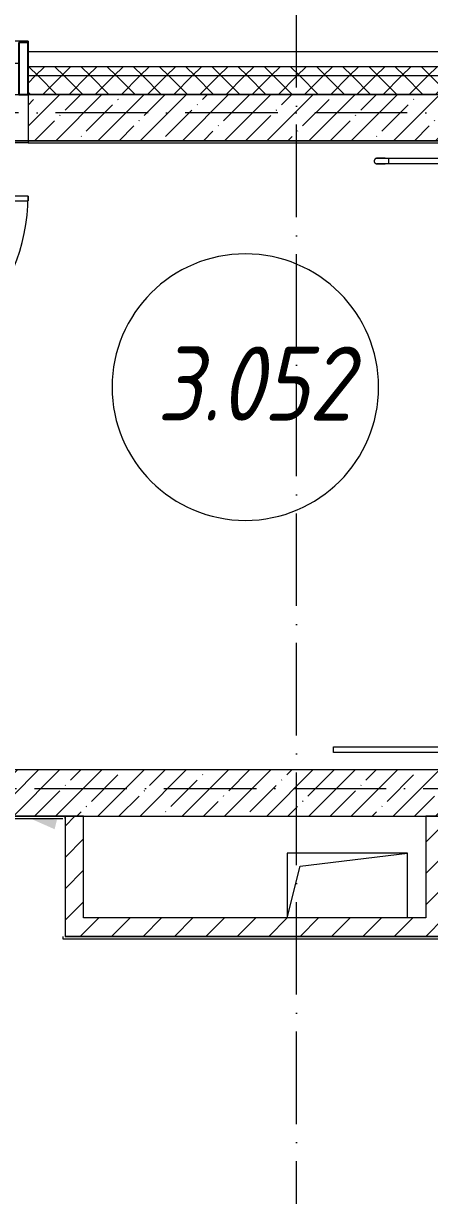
# Model space of a CAD drawing. Header units: millimetres. Extents: x -213536 to 1564669, y -45299 to 942238.
# Drawn here: x 584989 to 587183, y 468835 to 475169 of the extents above; entities that cross this region are included whole.
import ezdxf

# ---------------------------------------------------------------- set-up
doc = ezdxf.new("R2010")
doc.units = ezdxf.units.MM
doc.linetypes.add('50_200_ШТРИХ_1Т_ш5_п1_п1_', pattern=[700, 500, -100, 0, -100])
doc.linetypes.add('Штрих короткий', pattern=[300, 150, -150])
for name, color, linetype, lineweight in [('0-1', 7, 'Continuous', 5), ('0-2', 7, 'Continuous', 9), ('3) ЖБ 4м', 3, 'Continuous', 30), ('Импосты витража-1', 7, 'Continuous', 25), ('Каркас_Импост', 7, 'Continuous', 13), ('Марки помещений', 7, 'Continuous', 9), ('Обобщенные модели', 7, 'Continuous', 9), ('Общие ребра', 7, 'Continuous', 9), ('Ограждение', 7, 'Continuous', 9), ('Окна', 7, 'Continuous', 9), ('Оси-2', 7, '50_200_ШТРИХ_1Т_ш5_п1_п1_', 9), ('Открывание-1', 7, 'Continuous', 9), ('Панель', 7, 'Continuous', 13), ('Перемычка-1', 7, 'Штрих короткий', 9), ('Стены', 7, 'Continuous', 9), ('Стены-1', 7, 'Continuous', 13), ('Текстовые примечания', 7, 'Continuous', 9), ('Штриховка разреза-1', 7, 'Continuous', 9)]:
    doc.layers.add(name, color=color, linetype=linetype, lineweight=lineweight)
doc.layers.get('0-2').off()
doc.styles.add('ISOCPEUR_I_2', font='isocpeui.ttf', dxfattribs={"width": 0.85, "height": 2.3})
pattern_1 = [(45, (0, 0), (-70.71068, 70.71068), []), (135, (0, 0), (-70.71068, -70.71068), [])]
pattern_2 = [(45, (0, 0), (-84.8528, 84.8528), [])]
pattern_3 = [(45, (0, 0), (-114.04925, 114.04925), []), (45, (114.05, 0), (-114.04925, 114.04925), [201.612, -40.322, 3.353, -36.97])]

# ---------------------------------------------------------------- blocks, each defined once
blk = doc.blocks.new('Ось 3 этаж')
at = {"layer": 'Оси-2'}
for p, q in [((450092.1, 423014.8), (450092.1, 477896.8)), ((459092.1, 474685.4), (428373.3, 474685.4)), ((428373.3, 471035.4), (459092.1, 471035.4))]:
    blk.add_line(p, q, dxfattribs=at)
blk = doc.blocks.new('Дверь_СКБ_2Ст_Внутренняя_ШЕР - СОШ_Д-31__Дв_1600x2100h_ЛК_Лифтовой холл _зона безопасности МГН__EIS60-26412756-АИ2_03_План отделки стен 3-го этажа _Часть 2_')
at = {"layer": 'Каркас_Импост'}
for p, q in [((-737.5, 125), (-787.5, 125)), ((-787.5, 125), (-787.5, 45)), ((-737.5, 125), (-737.5, 100)), ((-737.5, 100), (-727.5, 100)), ((-727.5, 100), (-727.5, 45)), ((752.5, 100), (762.5, 100)), ((752.5, 100), (752.5, 45)), ((812.5, 125), (762.5, 125)), ((762.5, 125), (762.5, 100)), ((812.5, 125), (812.5, 45)), ((-727.5, 45), (-787.5, 45)), ((812.5, 45), (752.5, 45))]:
    blk.add_line(p, q, dxfattribs=at)
at = {"layer": 'Открывание-1'}
for centre, radius, start, end in [((-737.5, 125), 1000, 0, 90), ((762.5, 125), 500, 90, 180)]:
    blk.add_arc(centre, radius, start, end, dxfattribs=at)
at = {"layer": 'Панель'}
for p, q in [((-737.5, 1125), (-712.5, 1125)), ((-737.5, 1125), (-737.5, 125)), ((-712.5, 125), (-712.5, 1125)), ((762.5, 625), (737.5, 625)), ((737.5, 125), (737.5, 625)), ((762.5, 625), (762.5, 125)), ((-737.5, 125), (-712.5, 125)), ((762.5, 125), (737.5, 125))]:
    blk.add_line(p, q, dxfattribs=at)
blk = doc.blocks.new('Прямоугольный импост - Откос НВФ_50х280 мм-V172-АИ2_03_План отделки стен 3-го этажа _Часть 2_')
at = {"layer": 'Импосты витража-1'}
for p, q in [((0, 130), (-50, 130)), ((-50, 130), (-50, -150)), ((0, -150), (0, 130)), ((-50, -150), (0, -150))]:
    blk.add_line(p, q, dxfattribs=at)
blk = doc.blocks.new('Проем_Дверь_Прямоугольный - 1000х2700h_витражные проемы-V174-АИ2_03_План отделки стен 3-го этажа _Часть 2_')
at = {"layer": 'Перемычка-1'}
for p, q in [((500, 125), (-500, 125)), ((500, -125), (-500, -125))]:
    blk.add_line(p, q, dxfattribs=at)
blk = doc.blocks.new('AR_Отверстие прямоугольное _в плите_ - AR_Отверстие прямоугольное _в плите_-30552566-АИ2_03_План отделки стен 3-го этажа _Часть 2_')
at = {"layer": 'Обобщенные модели'}
for p, q in [((325, 175), (-325, 175)), ((-325, 175), (-325, -175)), ((-255, 105), (325, 175)), ((325, -175), (325, 175)), ((-325, -175), (-255, 105))]:
    blk.add_line(p, q, dxfattribs=at)
blk = doc.blocks.new('Отлив_СКБ - Отлив витража_120_НВФ-31885289-АИ2_03_План отделки стен 3-го этажа _Часть 2_')
at = {"layer": 'Окна'}
for p, q in [((0, 113), (0, 120)), ((1000, 120), (0, 120)), ((1000, 120), (1000, 113)), ((50, 2), (950, 2))]:
    blk.add_line(p, q, dxfattribs=at)
blk = doc.blocks.new('О_Общий_Элемент поручня_Площадочный_Двухуровневый_С подрезкой_ГОСТ 8732-78 - О_Общий_Элемент поручня_Площадочный_Двухуровневый_С подрезкой_ГОСТ 8732-78-V280-АИ2_03_План отделки стен 3-го этажа _Часть 2_')
at = {"layer": 'Ограждение'}
for p, q in [((0, -10), (20, -10)), ((20, -40), (0, -40))]:
    blk.add_line(p, q, dxfattribs=at)
at = {"layer": 'Ограждение', "flags": 128}
for points in [[(20, -10), (21.8, -10), (23.6, -10), (25.4, -10), (27.2, -10), (28.9, -10), (30.7, -10), (32.4, -10), (34.2, -10), (35.9, -10), (37.5, -10), (39.2, -10), (40.8, -10), (42.4, -10), (43.9, -10), (45.4, -10), (46.9, -10), (48.3, -10), (49.7, -10), (51, -10), (52.3, -10), (53.5, -10), (54.7, -10), (55.8, -10), (56.9, -10), (57.9, -10), (58.8, -10), (59.7, -10), (60.5, -10), (61.3, -10), (61.9, -10), (62.6, -10), (63.1, -10), (63.6, -10), (64, -10), (64.3, -10), (64.6, -10), (64.8, -10), (64.9, -10), (65, -10), (65, -10)], [(65, -10), (65, -10), (64.9, -10), (64.7, -10), (64.4, -10), (64.1, -10), (63.7, -10), (63.2, -10), (62.7, -10), (62.1, -10), (61.4, -10), (60.7, -10), (59.9, -10), (59.1, -10), (58.1, -10), (57.1, -10), (56.1, -10), (55, -10), (53.8, -10), (52.6, -10), (51.4, -10), (50, -10), (48.7, -10), (47.3, -10), (45.8, -10), (44.3, -10), (42.8, -10), (41.2, -10), (39.6, -10), (38, -10), (36.3, -10), (34.6, -10), (32.9, -10), (31.2, -10), (29.4, -10), (27.6, -10), (25.9, -10), (24.1, -10), (22.3, -10), (20.5, -10), (20, -10)], [(45.8, -40), (44.3, -40), (42.8, -40), (41.2, -40), (39.6, -40), (38, -40), (36.3, -40), (34.6, -40), (32.9, -40), (31.2, -40), (29.4, -40), (27.6, -40), (25.9, -40), (24.1, -40), (22.3, -40), (20.5, -40), (20, -40)], [(20, -40), (21.8, -40), (23.6, -40), (25.4, -40), (27.2, -40), (28.9, -40), (30.7, -40), (32.4, -40), (34.2, -40), (35.9, -40), (37.5, -40), (39.2, -40), (40.8, -40), (42.4, -40), (43.9, -40), (45.4, -40), (46.9, -40), (48.3, -40), (49.7, -40), (51, -40), (52.3, -40), (53.5, -40), (54.7, -40), (55.8, -40), (56.9, -40), (57.9, -40), (58.8, -40), (59.7, -40), (60.5, -40), (61.3, -40), (61.9, -40), (62.6, -40), (63.1, -40), (63.6, -40), (64, -40), (64.3, -40), (64.6, -40), (64.8, -40), (64.9, -40), (65, -40), (65, -40)], [(65, -40), (65, -40), (64.9, -40), (64.7, -40), (64.4, -40), (64.1, -40), (63.7, -40), (63.2, -40), (62.7, -40), (62.1, -40), (61.4, -40), (60.7, -40), (59.9, -40), (59.1, -40), (58.1, -40), (57.1, -40), (56.1, -40), (55, -40), (53.8, -40), (52.6, -40), (51.4, -40), (50, -40), (48.7, -40), (47.3, -40)], [(80, -25), (80, -24.4), (80, -23.8), (79.9, -23.2), (79.8, -22.6), (79.7, -22), (79.6, -21.4), (79.4, -20.9), (79.2, -20.3), (79, -19.7), (78.8, -19.2), (78.6, -18.6), (78.3, -18.1), (78, -17.5), (77.7, -17), (77.4, -16.5), (77, -16), (76.7, -15.6), (76.3, -15.1), (75.9, -14.7), (75.5, -14.2), (75, -13.8), (74.6, -13.4), (74.1, -13.1), (73.6, -12.7), (73.1, -12.4), (72.6, -12.1), (72.1, -11.8), (71.5, -11.5), (71, -11.2), (70.4, -11), (69.9, -10.8), (69.3, -10.6), (68.7, -10.5), (68.1, -10.3), (67.5, -10.2), (67, -10.1), (66.4, -10.1), (65.8, -10), (65.2, -10), (65, -10)], [(65, -40), (65.6, -40), (66.2, -40), (66.8, -39.9), (67.4, -39.8), (68, -39.7), (68.6, -39.6), (69.1, -39.4), (69.7, -39.2), (70.3, -39), (70.8, -38.8), (71.4, -38.6), (71.9, -38.3), (72.5, -38), (73, -37.7), (73.5, -37.4), (74, -37), (74.4, -36.7), (74.9, -36.3), (75.3, -35.9), (75.8, -35.5), (76.2, -35), (76.6, -34.6), (76.9, -34.1), (77.3, -33.6), (77.6, -33.1), (77.9, -32.6), (78.2, -32.1), (78.5, -31.5), (78.8, -31), (79, -30.4), (79.2, -29.9), (79.4, -29.3), (79.5, -28.7), (79.7, -28.1), (79.8, -27.5), (79.9, -27), (79.9, -26.4), (80, -25.8), (80, -25.2), (80, -25)]]:
    blk.add_lwpolyline(points, dxfattribs=at)
blk = doc.blocks.new('О_Элемент поручня_Пристенный_Труба_ГОСТ 8732-78 - О_Элемент поручня_Пристенный_Труба_ГОСТ 8732-78-32488292-АИ2_03_План отделки стен 3-го этажа _Часть 2_')
at = {"layer": 'Ограждение'}
for p, q in [((-4500, -15), (-4500, 0)), ((-4500, 0), (300, 0)), ((300, 0), (300, -30)), ((-4500, -30), (-4500, -16.1)), ((300, -30), (-4500, -30))]:
    blk.add_line(p, q, dxfattribs=at)
blk = doc.blocks.new('О_Элемент поручня_Пристенный_Труба_ГОСТ 8732-78 - О_Элемент поручня_Пристенный_Труба_ГОСТ 8732-78-V282-АИ2_03_План отделки стен 3-го этажа _Часть 2_')
at = {"layer": 'Ограждение'}
for p, q in [((-4500, -15), (-4500, 0)), ((-4500, 0), (-320, 0)), ((-300, 0), (300, 0)), ((300, 0), (300, -30)), ((-4500, -30), (-4500, -16.1)), ((-320, -30), (-4500, -30)), ((300, -30), (-300, -30))]:
    blk.add_line(p, q, dxfattribs=at)
blk = doc.blocks.new('0125-Р-ОО-Ш2-АР-о_23_10_2024_rvt-1-АИ2_03_План отделки стен 3-го этажа _Часть 2_')
at = {"layer": 'Штриховка разреза-1'}
h = blk.add_hatch(dxfattribs=at)
h.set_pattern_fill('FP_81', color=256, style=0, pattern_type=2)
h.set_pattern_definition(pattern_1)
h.paths.add_polyline_path([(26130, 49650), (26130, 49700), (17950, 49700), (17950, 49650), (23901.5, 49650)], flags=0)
h.paths.add_polyline_path([(15750, 49650), (16950, 49650), (16950, 49700), (15750, 49700)], flags=0)
h.paths.add_polyline_path([(13950, 49650), (13950, 49700), (9750, 49700), (9750, 49650), (12717.6, 49650)], flags=0)
h.paths.add_polyline_path([(7950, 49650), (7950, 49700), (-200, 49700), (-200, 49650), (7125.7, 49650)], flags=0)
h = blk.add_hatch(dxfattribs=at)
h.set_pattern_fill('FP_81', color=256, style=0, pattern_type=2)
h.set_pattern_definition(pattern_1)
h.paths.add_polyline_path([(26130, 49550), (26130, 49650), (17950, 49650), (17950, 49550), (26050, 49550)], flags=0)
h.paths.add_polyline_path([(16950, 49550), (16950, 49650), (15750, 49650), (15750, 49556), (15825, 49556), (15825, 49550), (16450, 49550)], flags=0)
h.paths.add_polyline_path([(13875, 49550), (13875, 49556), (13950, 49556), (13950, 49650), (9750, 49650), (9750, 49556), (9825, 49556), (9825, 49550), (12717.6, 49550)], flags=0)
h.paths.add_polyline_path([(7950, 49550), (7950, 49650), (-100, 49650), (-100, 49550), (7450, 49550)], flags=0)
h = blk.add_hatch(dxfattribs=at)
h.set_pattern_fill('FP_2', color=256, style=0, pattern_type=2)
h.set_pattern_definition(pattern_3)
h.paths.add_polyline_path([(25900, 49300), (25900, 49550), (17950, 49550), (17950, 49300), (25765.5, 49300)], flags=0)
h = blk.add_hatch(dxfattribs=at)
h.set_pattern_fill('FP_2', color=256, style=0, pattern_type=2)
h.set_pattern_definition(pattern_3)
h.paths.add_polyline_path([(25400, 45650), (25400, 45900), (16950, 45900), (16950, 45650), (23901.5, 45650)], flags=0)
h = blk.add_hatch(dxfattribs=at)
h.set_pattern_fill('FP_3', color=256, style=0, pattern_type=2)
h.set_pattern_definition(pattern_2)
h.paths.add_polyline_path([(18250, 45000), (18250, 45650), (18150, 45650), (18150, 45000)], flags=0)
h = blk.add_hatch(dxfattribs=at)
h.set_pattern_fill('FP_3', color=256, style=0, pattern_type=2)
h.set_pattern_definition(pattern_2)
h.paths.add_polyline_path([(20100, 45100), (20200, 45100), (20200, 45650), (20100, 45650)], flags=0)
h = blk.add_hatch(dxfattribs=at)
h.set_pattern_fill('FP_3', color=256, style=0, pattern_type=2)
h.set_pattern_definition(pattern_2)
h.paths.add_polyline_path([(24500, 45000), (24500, 45100), (22550, 45100), (22550, 45000), (23901.5, 45000)], flags=0)
h.paths.add_polyline_path([(22500, 45000), (22500, 45003), (22547, 45003), (22547, 45097), (22500, 45097), (22500, 45100), (18250, 45100), (18250, 45000), (20173.6, 45000)], flags=0)
at = {"layer": 'Общие ребра'}
for p, q in [((26130, 49700), (17950, 49700)), ((26130, 49650), (17950, 49650))]:
    blk.add_line(p, q, dxfattribs=at)
at = {"layer": 'Стены'}
blk.add_line((17950, 49300), (16950, 49300), dxfattribs=at)
at = {"layer": 'Стены-1'}
for p, q in [((26130, 49780), (17950, 49780)), ((17950, 49780), (17950, 49550)), ((17950, 49550), (25900, 49550)), ((25900, 49550), (17950, 49550)), ((17950, 49550), (17950, 49300)), ((17950, 49300), (25650, 49300)), ((25400, 45900), (16950, 45900)), ((16950, 45650), (25400, 45650)), ((18250, 45650), (18150, 45650)), ((18150, 45650), (18150, 45000)), ((18250, 45100), (18250, 45650)), ((20200, 45650), (20100, 45650)), ((20100, 45650), (20100, 45100)), ((20100, 45100), (18250, 45100)), ((18150, 45000), (18250, 45000)), ((18250, 45000), (22500, 45000))]:
    blk.add_line(p, q, dxfattribs=at)
at = {"layer": '0-2'}
for name, p in [('Отлив_СКБ - Отлив витража_120_НВФ-31885289-АИ2_03_План отделки стен 3-го этажа _Часть 2_', (16950, 49717)), ('Прямоугольный импост - Откос НВФ_50х280 мм-V172-АИ2_03_План отделки стен 3-го этажа _Часть 2_', (17950, 49700)), ('О_Элемент поручня_Пристенный_Труба_ГОСТ 8732-78 - О_Элемент поручня_Пристенный_Труба_ГОСТ 8732-78-32488292-АИ2_03_План отделки стен 3-го этажа _Часть 2_', (24400, 49205)), ('AR_Отверстие прямоугольное _в плите_ - AR_Отверстие прямоугольное _в плите_-30552566-АИ2_03_План отделки стен 3-го этажа _Часть 2_', (19675, 45275))]:
    blk.add_blockref(name, p, dxfattribs=at)
for name, p, rotation in [('Проем_Дверь_Прямоугольный - 1000х2700h_витражные проемы-V174-АИ2_03_План отделки стен 3-го этажа _Часть 2_', (17450, 49425), 180), ('О_Общий_Элемент поручня_Площадочный_Двухуровневый_С подрезкой_ГОСТ 8732-78 - О_Общий_Элемент поручня_Площадочный_Двухуровневый_С подрезкой_ГОСТ 8732-78-V280-АИ2_03_План отделки стен 3-го этажа _Часть 2_', (19900, 49165), 180), ('Дверь_СКБ_2Ст_Внутренняя_ШЕР - СОШ_Д-31__Дв_1600x2100h_ЛК_Лифтовой холл _зона безопасности МГН__EIS60-26412756-АИ2_03_План отделки стен 3-го этажа _Часть 2_', (16825, 48262.5), 269.9999999999999), ('О_Элемент поручня_Пристенный_Труба_ГОСТ 8732-78 - О_Элемент поручня_Пристенный_Труба_ГОСТ 8732-78-V282-АИ2_03_План отделки стен 3-го этажа _Часть 2_', (19900, 45995), 180)]:
    blk.add_blockref(name, p, dxfattribs=dict(at, rotation=rotation))
blk = doc.blocks.new('AI_Марка_Помещение_х1__Общий_E___ISO-2_1K_ - Номер-16210215-АИ2_03_План отделки стен 3-го этажа _Часть 2_')
at = {"layer": 'Марки помещений'}
for start, end in [(360, 180), (180, 360)]:
    blk.add_arc((0.039, 0.312), 2.4, start, end, dxfattribs=at)
blk = doc.blocks.new('3этНиз')
at = {"layer": 'Текстовые примечания'}
blk.add_hatch(color=256, dxfattribs=at).paths.add_polyline_path([(448646.3, 470876.5), (448785.6, 470814.9), (448798.3, 470866.3)], flags=0)
at = {"layer": 'Стены'}
for p, q in [((447648.1, 474535.4), (448642.1, 474535.4)), ((448642.1, 474523.4), (447654.1, 474523.4))]:
    blk.add_line(p, q, dxfattribs=at)
at = {"layer": 'Стены-1'}
for p, q in [((456342.1, 474535.4), (448642.1, 474535.4)), ((448642.1, 474535.4), (448642.1, 474523.4)), ((448642.1, 474523.4), (456330.1, 474523.4)), ((448842.1, 470885.4), (447942.1, 470885.4)), ((447954.1, 470873.4), (448830.1, 470873.4)), ((448842.1, 470873.4), (448842.1, 470885.4)), ((448830.1, 470235.4), (448830.1, 470223.4)), ((448830.1, 470223.4), (455204.1, 470223.4)), ((453192.1, 470235.4), (448842.1, 470235.4))]:
    blk.add_line(p, q, dxfattribs=at)
at = {"layer": '0-1'}
blk.add_blockref('0125-Р-ОО-Ш2-АР-о_23_10_2024_rvt-1-АИ2_03_План отделки стен 3-го этажа _Часть 2_', (430692.1, 425235.4), dxfattribs=at)
at = {"layer": 'Марки помещений', "color": 3, "xscale": 300, "yscale": 300, "zscale": 99.99999999999993}
blk.add_blockref('AI_Марка_Помещение_х1__Общий_E___ISO-2_1K_ - Номер-16210215-АИ2_03_План отделки стен 3-го этажа _Часть 2_', (449804.6, 473110.3), dxfattribs=at)
at = {"layer": 'Марки помещений', "color": 114, "true_color": 0x139b48, "insert": (449338.5, 473423.3), "char_height": 400, "width": 785.654, "attachment_point": 1, "style": 'ISOCPEUR_I_2'}
blk.add_mtext('3.052', dxfattribs=at)

msp = doc.modelspace()

# ---------------------------------------------------------------- block references
at = {"color": 5, "lineweight": 30}
msp.add_blockref('Ось 3 этаж', (136371.8, 0), dxfattribs=at)
at = {"layer": '3) ЖБ 4м'}
msp.add_blockref('3этНиз', (136371.8, 0), dxfattribs=at)

# ---------------------------------------------------------------- texts
at = {"layer": 'Марки помещений', "color": 114, "true_color": 0x139b48, "insert": (585711.2, 473423.2), "char_height": 400, "width": 785.654, "attachment_point": 1, "style": 'ISOCPEUR_I_2'}
msp.add_mtext('3.052', dxfattribs=at)

doc.saveas('drawing.dxf')
